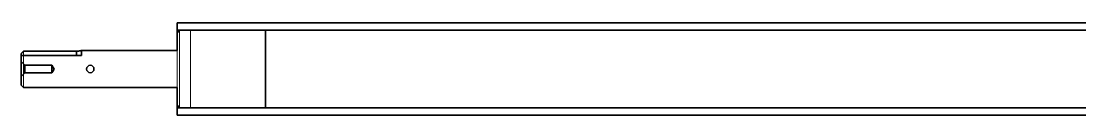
# Model space of a CAD drawing. Header units: millimetres. Extents: x 35 to 3848, y -8 to 1469.
# Drawn here: x 1079 to 1941, y 1394 to 1469 of the extents above; entities that cross this region are included whole.
import ezdxf

# ---------------------------------------------------------------- set-up
doc = ezdxf.new("R2010")
doc.units = ezdxf.units.MM
doc.linetypes.add('ACAD_ISO02W100', pattern=[15, 12, -3])
for name, color, linetype, lineweight in [('Hidden Edges', 7, 'ACAD_ISO02W100', 35), ('Tangent Edges', 7, 'Continuous', 50), ('Visible Edges', 7, 'Continuous', 50)]:
    doc.layers.add(name, color=color, linetype=linetype, lineweight=lineweight)

msp = doc.modelspace()

# ---------------------------------------------------------------- linework, layer by layer
at = {"layer": 'Hidden Edges', "linetype": 'Continuous', "lineweight": 18}
for p, q in [((1208.09, 1463.21), (1208.09, 1400.21)), ((1217.09, 1463.21), (1217.09, 1400.21)), ((1081.09, 1446.17), (1081.09, 1416.71)), ((1206.09, 1416.71), (1206.09, 1446.71))]:
    msp.add_line(p, q, dxfattribs=at).dxf.unprotected_set("ltscale", 0)
at = {"layer": 'Tangent Edges', "linetype": 'Continuous', "lineweight": 35}
for p, q in [((1079.09, 1442.71), (1079.09, 1444.08)), ((1124.09, 1446.17), (1124.09, 1442.71))]:
    msp.add_line(p, q, dxfattribs=at).dxf.unprotected_set("ltscale", 0)
msp.add_lwpolyline([(1124.09, 1446.17), (1124.34, 1446.17), (1124.6, 1446.18), (1124.86, 1446.19), (1125.12, 1446.21), (1125.37, 1446.23), (1125.62, 1446.25), (1125.86, 1446.28), (1126.1, 1446.31), (1126.32, 1446.34), (1126.53, 1446.38), (1126.73, 1446.41), (1126.91, 1446.44), (1127.09, 1446.48), (1127.25, 1446.51), (1127.4, 1446.55), (1127.54, 1446.58), (1127.67, 1446.61), (1127.78, 1446.64), (1127.87, 1446.66), (1127.95, 1446.68), (1128.01, 1446.69), (1128.05, 1446.7), (1128.08, 1446.71), (1128.09, 1446.71)], dxfattribs=at).dxf.unprotected_set("ltscale", 0)
at = {"layer": 'Visible Edges', "linetype": 'Continuous', "lineweight": 35}
for p, q in [((1206.09, 1469.21), (1206.09, 1463.21)), ((3759.09, 1469.21), (1206.09, 1469.21)), ((1208.09, 1463.21), (1206.09, 1461.21)), ((1206.09, 1461.21), (1206.09, 1463.21)), ((1206.09, 1463.21), (1217.09, 1463.21)), ((1206.09, 1461.21), (1206.09, 1446.71)), ((1278.09, 1463.21), (1208.09, 1463.21)), ((1217.09, 1463.23), (1289.09, 1463.23)), ((1217.09, 1463.21), (1217.09, 1463.23)), ((1278.09, 1400.21), (1278.09, 1463.21)), ((1289.09, 1463.23), (1289.09, 1463.21)), ((1289.09, 1463.21), (3759.09, 1463.21)), ((1079.09, 1442.71), (1079.09, 1437.71)), ((1128.09, 1442.71), (1079.09, 1442.71)), ((1081.09, 1446.17), (1124.09, 1446.17)), ((1206.09, 1446.71), (1128.09, 1446.71)), ((1128.09, 1446.71), (1128.09, 1442.71)), ((1079.09, 1425.71), (1079.09, 1437.71)), ((1079.09, 1437.71), (1082.09, 1434.71)), ((1082.09, 1434.71), (1082.09, 1428.71)), ((1082.09, 1434.71), (1104.09, 1434.71)), ((1104.09, 1434.71), (1104.09, 1428.71)), ((1104.09, 1434.71), (1105.89, 1431.71)), ((1105.89, 1431.71), (1104.09, 1428.71)), ((1082.09, 1428.71), (1079.09, 1425.71)), ((1079.09, 1425.71), (1079.09, 1418.71)), ((1104.09, 1428.71), (1082.09, 1428.71)), ((1079.09, 1418.71), (1081.09, 1416.71)), ((1081.09, 1416.71), (1206.09, 1416.71)), ((1206.09, 1416.71), (1206.09, 1402.21)), ((1206.09, 1402.21), (1208.09, 1400.21)), ((1206.09, 1400.21), (1206.09, 1402.21)), ((1206.09, 1400.21), (1206.09, 1394.21)), ((1217.09, 1400.21), (1206.09, 1400.21)), ((1208.09, 1400.21), (1278.09, 1400.21)), ((1217.09, 1400.2), (1217.09, 1400.21)), ((1289.09, 1400.2), (1217.09, 1400.2)), ((1289.09, 1400.21), (1289.09, 1400.2)), ((3759.09, 1400.21), (1289.09, 1400.21)), ((1206.09, 1394.21), (3759.09, 1394.21))]:
    msp.add_line(p, q, dxfattribs=at).dxf.unprotected_set("ltscale", 0)
msp.add_lwpolyline([(1079.09, 1444.08), (1079.17, 1444.17), (1079.25, 1444.25), (1079.32, 1444.33), (1079.41, 1444.42), (1079.49, 1444.5), (1079.57, 1444.59), (1079.65, 1444.67), (1079.73, 1444.76), (1079.81, 1444.84), (1079.89, 1444.93), (1079.98, 1445.02), (1080.06, 1445.1), (1080.14, 1445.19), (1080.23, 1445.28), (1080.31, 1445.36), (1080.4, 1445.45), (1080.48, 1445.54), (1080.57, 1445.63), (1080.65, 1445.72), (1080.74, 1445.81), (1080.82, 1445.9), (1080.91, 1445.99), (1081, 1446.08), (1081.09, 1446.17)], dxfattribs=at).dxf.unprotected_set("ltscale", 0)
msp.add_circle((1135.39, 1431.71), 3, dxfattribs=at).dxf.unprotected_set("ltscale", 0)

doc.saveas('drawing.dxf')
